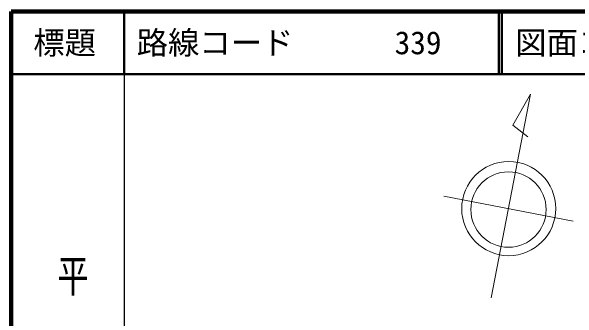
# Model space of a CAD drawing. Units: millimetres on the paper. Extents: x 40 to 680, y 20 to 380.
# Drawn here: x 40 to 130.3, y 331.1 to 380 of the extents above; entities that cross this region are included whole.
import ezdxf
from ezdxf.enums import TextEntityAlignment as Align

# ---------------------------------------------------------------- set-up
doc = ezdxf.new("R2010")
doc.units = ezdxf.units.MM
for name, color, linetype, lineweight in [('M-BGD', 7, 'Continuous', 18), ('M-TTL', 2, 'Continuous', 140), ('M-TTL-BAND', 7, 'Continuous', 25), ('M-TTL-LINE', 7, 'Continuous', 50)]:
    doc.layers.add(name, color=color, linetype=linetype, lineweight=lineweight)
doc.layers.add('M-TTL-TXT', color=7, linetype='Continuous')
doc.styles.add('@ＭＳ ゴシック', font='')
doc.styles.add('ＭＳ ゴシック', font='')
doc.styles.get('@ＭＳ ゴシック').set_extended_font_data('@MS Gothic')
doc.styles.get('ＭＳ ゴシック').set_extended_font_data('MS Gothic')

msp = doc.modelspace()

# ---------------------------------------------------------------- linework, layer by layer
at = {"layer": 'M-BGD'}
for p, q in [((116.557, 334.357), (122.821, 366.787)), ((122.821, 366.787), (120.029, 361.855)), ((120.029, 361.855), (122.407, 360.025)), ((108.997, 350.585), (129.616, 346.602))]:
    msp.add_line(p, q, dxfattribs=at)
for centre, radius in [((119.348, 348.586), 7.5), ((119.31, 348.432), 6)]:
    msp.add_circle(centre, radius, dxfattribs=at)
at = {"layer": 'M-TTL'}
for p, q in [((40, 380), (40, 20)), ((680, 380), (40, 380))]:
    msp.add_line(p, q, dxfattribs=at)
at = {"layer": 'M-TTL-BAND'}
msp.add_line((58, 370), (58, 20), dxfattribs=at)
at = {"layer": 'M-TTL-LINE'}
for p, q in [((58, 380), (58, 370)), ((117.75, 380), (117.75, 370)), ((118.25, 380), (118.25, 370)), ((40, 370), (680, 370))]:
    msp.add_line(p, q, dxfattribs=at)

# ---------------------------------------------------------------- texts
at = {"layer": 'M-TTL-BAND', "style": '@ＭＳ ゴシック', "width": 1.4}
msp.add_text('平  面  図', height=3.666, rotation=270, dxfattribs=at).set_placement((49.777, 306.475), align=Align.MIDDLE_RIGHT)
at = {"layer": 'M-TTL-TXT', "style": 'ＭＳ ゴシック'}
msp.add_text('標題', height=3.666, dxfattribs=at).set_placement((48.5, 375), align=Align.MIDDLE_CENTER)
for s, p in [('路線コード', (60, 375)), ('339', (101.142, 375)), ('図面コード', (120.38, 375))]:
    msp.add_text(s, height=3.666, dxfattribs=at).set_placement(p, align=Align.MIDDLE_LEFT)

doc.saveas('drawing.dxf')
